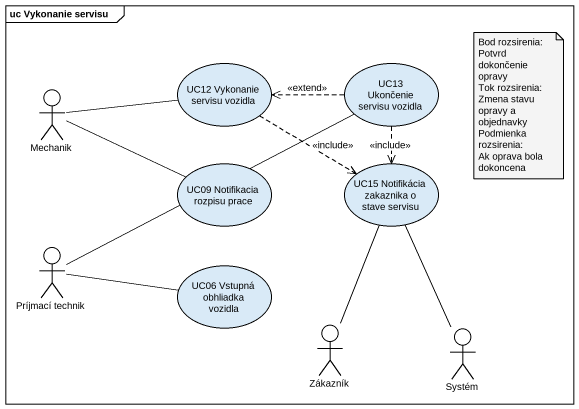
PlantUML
@startuml
mainframe uc Vykonanie servisu
usecase "UC12 Vykonanie servisu vozidla" as UC12_Vykonanie_servisu
usecase "UC13 Ukončenie servisu vozidla" as UC13_Ukončenie_servisu
actor Mechanik
usecase "UC09 Notifikacia rozpisu prace" as UC09_Notifikacia_rozpisu
usecase "UC15 Notifikácia zakaznika o stave servisu" as UC15_Notifikácia_zakaznika
actor "Príjmací technik" as Príjmací_technik
usecase "UC06 Vstupná obhliadka vozidla" as UC06_Vstupná_obhliadka
actor Zákazník
actor Systém
UC12_Vykonanie_servisu ..> UC15_Notifikácia_zakaznika : <<include>>
UC13_Ukončenie_servisu .left.> UC12_Vykonanie_servisu : <<extend>>
UC13_Ukončenie_servisu ..> UC15_Notifikácia_zakaznika : <<include>>
Mechanik -right- UC12_Vykonanie_servisu
UC09_Notifikacia_rozpisu -left- Mechanik
Príjmací_technik -right- UC13_Ukončenie_servisu
Príjmací_technik -right- UC06_Vstupná_obhliadka
Zákazník -up- UC15_Notifikácia_zakaznika
Systém -up- UC15_Notifikácia_zakaznika
note as N1
  Bod rozsirenia:
  Potvrd dokončenie opravy
  Tok rozsirenia:
  Zmena stavu opravy a objednavky
  Podmienka rozsirenia:
  Ak oprava bola dokoncena
end note
@enduml
